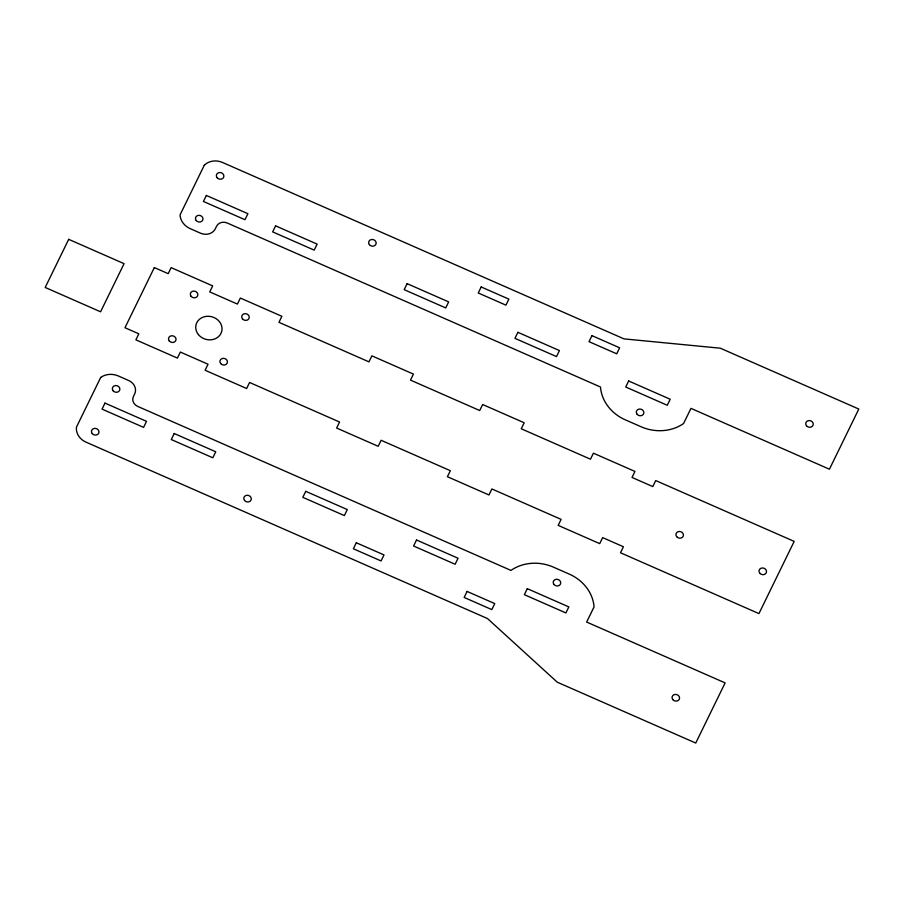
<?xml version="1.0" encoding="UTF-8"?>
<svg xmlns="http://www.w3.org/2000/svg" width="904" height="904" viewBox="0 0 904 904"><rect width="100%" height="100%" fill="white"/><g stroke="black" fill="none" stroke-linecap="round" stroke-linejoin="round"><path stroke-width="1.36" d="M68.693 239.334L45.2 287.461L100.581 311.801L124.074 263.663L68.693 239.334M100.694 377.465L76.445 427.129A15.865 13.955 15.7 0 0 85.948 442.112L487.482 618.539L557.293 682.215L695.752 743.054L725.121 682.893L586.662 622.054L594.052 606.912A41.335 36.363 15.7 0 0 568.243 573.656L554.401 567.565A41.335 36.363 15.7 0 0 510.975 570.413L137.69 406.393A8.181 7.198 15.7 0 1 133.43 396.517L134.843 393.613A11.323 9.955 15.7 0 0 128.696 380.516L118.379 375.985A16.984 14.939 15.7 0 0 100.694 377.465M154.335 267.561L124.967 327.734L138.809 333.813L135.882 339.836L177.41 358.086L180.348 352.063L208.044 364.233L205.106 370.256L246.645 388.505L249.583 382.482L339.576 422.032L336.638 428.044L378.177 446.293L381.115 440.282L450.35 470.701L447.412 476.713L488.951 494.963L491.889 488.951L561.113 519.371L558.175 525.382L599.714 543.632L602.652 537.62L623.421 546.75L620.483 552.762L758.942 613.601L794.187 541.394L655.728 480.566L652.79 486.578L632.02 477.448L634.958 471.436L593.419 453.186L590.481 459.198L521.258 428.778L524.196 422.767L482.657 404.517L479.719 410.529L410.495 380.109L413.422 374.098L371.894 355.848L368.956 361.86L278.952 322.321L281.89 316.298L240.351 298.049L237.413 304.072L209.728 291.902L212.666 285.879L171.127 267.629L168.189 273.652L154.335 267.561M204.281 165.262L180.032 214.926A16.984 14.939 15.7 0 0 190.281 228.678L200.609 233.221A11.323 9.955 15.7 0 0 215.107 229.198L216.531 226.294A8.181 7.198 15.7 0 1 227.209 222.994L600.505 387.014A41.335 36.363 15.7 0 0 626.302 420.27L640.156 426.349A41.335 36.363 15.7 0 0 683.582 423.513L690.972 408.371L829.431 469.21L858.8 409.049L720.341 348.209L623.997 338.876L222.463 162.449A15.865 13.955 15.7 0 0 204.281 165.262M104.988 403.105L102.05 409.116L143.589 427.377L146.527 421.354L104.988 403.105M206.361 195.445L203.423 201.456L244.961 219.706L247.899 213.694L206.361 195.445M174.223 433.524L171.285 439.536L212.824 457.797L215.762 451.774L174.223 433.524M275.596 225.864L272.658 231.876L314.196 250.125L317.134 244.114L275.596 225.864M305.755 491.324L302.817 497.336L344.356 515.585L347.294 509.573L305.755 491.324M407.128 283.653L404.19 289.675L445.728 307.925L448.666 301.902L407.128 283.653M356.312 542.762L353.374 548.773L381.07 560.943L384.008 554.932L356.312 542.762M481.188 286.963L478.25 292.986L505.935 305.145L508.873 299.134L481.188 286.963M416.518 539.993L413.591 546.005L455.119 564.254L458.057 558.243L416.518 539.993M517.902 332.322L514.964 338.345L556.502 356.594L559.44 350.571L517.902 332.322M467.085 591.431L464.147 597.442L491.832 609.612L494.77 603.601L467.085 591.431M591.95 335.633L589.012 341.656L616.709 353.814L619.647 347.803L591.95 335.633M527.292 588.662L524.354 594.674L565.893 612.923L568.831 606.912L527.292 588.662M628.664 380.991L625.726 387.014L667.265 405.263L670.203 399.24L628.664 380.991M242.487 318.875A3.797 3.333 15.7 0 0 248.95 318.547A3.797 3.333 15.7 0 0 245.029 313.654A3.797 3.333 15.7 0 0 242.487 318.875M169.274 340.955A3.797 3.333 15.7 0 0 175.738 340.627A3.797 3.333 15.7 0 0 171.816 335.746A3.797 3.333 15.7 0 0 169.274 340.955M198.371 334.525A13.266 11.673 15.7 0 0 220.994 333.395A13.266 11.673 15.7 0 0 207.276 316.287A13.266 11.673 15.7 0 0 198.371 334.525M191.083 296.286A3.797 3.333 15.7 0 0 197.547 295.958A3.797 3.333 15.7 0 0 193.625 291.077A3.797 3.333 15.7 0 0 191.083 296.286M220.678 363.544A3.797 3.333 15.7 0 0 227.141 363.216A3.797 3.333 15.7 0 0 223.22 358.334A3.797 3.333 15.7 0 0 220.678 363.544M676.689 536.671A3.797 3.333 15.7 0 0 683.153 536.343A3.797 3.333 15.7 0 0 679.232 531.462A3.797 3.333 15.7 0 0 676.689 536.671M759.767 573.17A3.797 3.333 15.7 0 0 766.23 572.842A3.797 3.333 15.7 0 0 762.309 567.961A3.797 3.333 15.7 0 0 759.767 573.17M806.492 425.761A3.797 3.333 15.7 0 0 812.967 425.434A3.797 3.333 15.7 0 0 809.046 420.552A3.797 3.333 15.7 0 0 806.492 425.761M217.118 177.726A3.797 3.333 15.7 0 0 223.582 177.399A3.797 3.333 15.7 0 0 219.661 172.506A3.797 3.333 15.7 0 0 217.118 177.726M637.083 414.247A3.797 3.333 15.7 0 0 643.546 413.919A3.797 3.333 15.7 0 0 639.625 409.026A3.797 3.333 15.7 0 0 637.083 414.247M369.408 244.668A3.797 3.333 15.7 0 0 375.872 244.351A3.797 3.333 15.7 0 0 371.951 239.458A3.797 3.333 15.7 0 0 369.408 244.668M196.213 220.531A3.797 3.333 15.7 0 0 202.677 220.214A3.797 3.333 15.7 0 0 198.756 215.321A3.797 3.333 15.7 0 0 196.213 220.531M244.543 500.466A3.797 3.333 15.7 0 0 251.007 500.138A3.797 3.333 15.7 0 0 247.086 495.256A3.797 3.333 15.7 0 0 244.543 500.466M113.113 390.765A3.797 3.333 15.7 0 0 119.577 390.438A3.797 3.333 15.7 0 0 115.667 385.545A3.797 3.333 15.7 0 0 113.113 390.765M92.219 433.57A3.797 3.333 15.7 0 0 98.683 433.253A3.797 3.333 15.7 0 0 94.762 428.36A3.797 3.333 15.7 0 0 92.219 433.57M553.982 584.47A3.797 3.333 15.7 0 0 560.446 584.142A3.797 3.333 15.7 0 0 556.525 579.261A3.797 3.333 15.7 0 0 553.982 584.47M672.813 699.606A3.797 3.333 15.7 0 0 679.277 699.278A3.797 3.333 15.7 0 0 675.356 694.396A3.797 3.333 15.7 0 0 672.813 699.606"/></g></svg>
